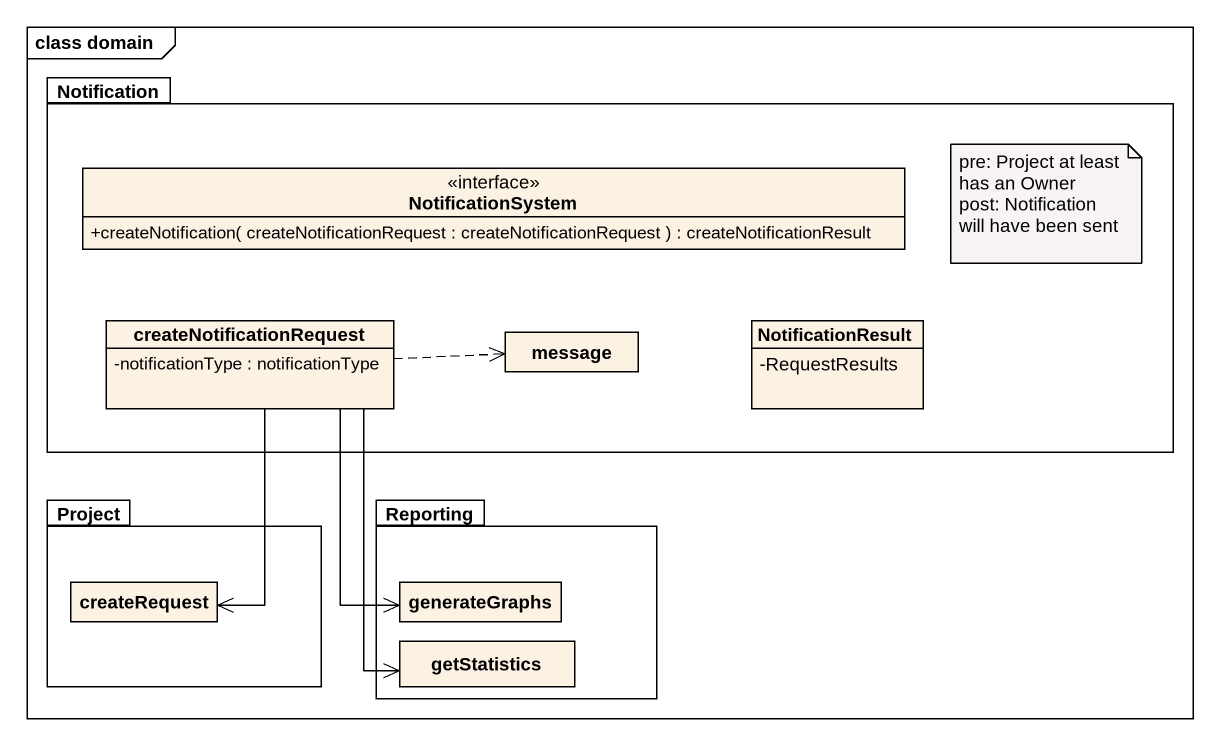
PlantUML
@startuml
mainframe class domain
hide circle
hide empty members
skinparam classAttributeIconSize 0
package Notification {
  interface NotificationSystem {
    +createNotification( createNotificationRequest : createNotificationRequest ) : createNotificationResult
  }
  class createNotificationRequest {
    -notificationType : notificationType
  }
  class message
  class NotificationResult {
    -RequestResults
  }
}
package Project {
  class createRequest
}
package Reporting {
  class generateGraphs
  class getStatistics
}
createNotificationRequest .right.> message
createNotificationRequest --> createRequest
createNotificationRequest --> generateGraphs
createNotificationRequest --> getStatistics
note as N1
  pre: Project at least has an Owner
  post: Notification will have been sent
end note
@enduml
